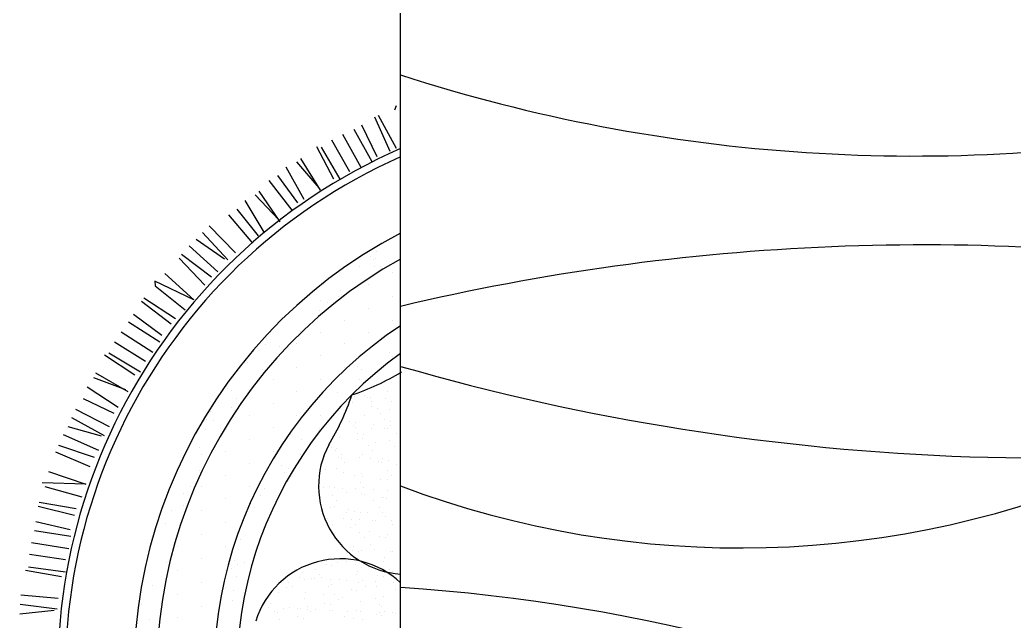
# Model space of a CAD drawing. Header units: inches. Extents: x 11.4 to 53.9, y 13.7 to 38.5.
# Drawn here: x 40.147 to 41.454, y 28.378 to 29.168 of the extents above; entities that cross this region are included whole.
import ezdxf

# ---------------------------------------------------------------- set-up
doc = ezdxf.new("R2010")
doc.units = ezdxf.units.IN
doc.header["$MEASUREMENT"] = 0
doc.layers.add('02', color=2, linetype='Continuous')
doc.layers.add('1', color=1, linetype='Continuous')

msp = doc.modelspace()

# ---------------------------------------------------------------- linework, layer by layer
at = {"layer": '02'}
for p, q in [((40.6474, 28.2556, 0.3429), (40.6474, 30.1787, 0.3429)), ((40.6416, 29.0552, 0.3429), (40.6394, 29.0496, 0.3429)), ((40.6336, 28.9953, 0.3429), (40.6135, 29.0402, 0.3429)), ((40.642, 28.9991, 0.3429), (40.6184, 29.0424, 0.3429)), ((40.5859, 29.0244, 0.3429), (40.6096, 28.982, 0.3429)), ((40.5809, 28.9683, 0.3429), (40.5572, 29.0099, 0.3429)), ((40.5682, 28.9588, 0.3429), (40.5435, 29.0007, 0.3429)), ((40.5159, 28.986, 0.3429), (40.5416, 28.9445, 0.3429)), ((40.5205, 28.932, 0.3429), (40.4972, 28.9746, 0.3429)), ((40.5048, 28.9182, 0.3429), (40.4748, 28.957, 0.3429)), ((40.4612, 28.9429, 0.3429), (40.4888, 28.9026, 0.3429)), ((40.4683, 28.8892, 0.3429), (40.4431, 28.9306, 0.3429)), ((40.4533, 28.8747, 0.3429), (40.4215, 28.912, 0.3429)), ((40.4305, 28.862, 0.3429), (40.3957, 28.8975, 0.3429)), ((40.4162, 28.8536, 0.3429), (40.3789, 28.8794, 0.3429)), ((40.4071, 28.8371, 0.3429), (40.3696, 28.8713, 0.3429)), ((40.3244, 28.8247, 0.3429), (40.3251, 28.8187, 0.3429)), ((40.3376, 28.8349, 0.3429), (40.3759, 28.8001, 0.3429)), ((40.3251, 28.8187, 0.3429), (40.3645, 28.7871, 0.3429)), ((40.3458, 28.7682, 0.3429), (40.3068, 28.7982, 0.3429)), ((40.3514, 28.7755, 0.3429), (40.3101, 28.8024, 0.3429)), ((40.2899, 28.7712, 0.3429), (40.3309, 28.7451, 0.3429)), ((40.3121, 28.7194, 0.3429), (40.2716, 28.7448, 0.3429)), ((40.3055, 28.705, 0.3429), (40.2639, 28.7302, 0.3429)), ((40.2466, 28.7042, 0.3429), (40.2888, 28.6798, 0.3429)), ((40.2762, 28.6588, 0.3429), (40.2355, 28.6853, 0.3429)), ((40.265, 28.6336, 0.3429), (40.2208, 28.6561, 0.3429)), ((40.2543, 28.6211, 0.3429), (40.2106, 28.6335, 0.3429)), ((40.2508, 28.6025, 0.3429), (40.2044, 28.6229, 0.3429)), ((40.1846, 28.5746, 0.3429), (40.2336, 28.5579, 0.3429)), ((40.1797, 28.5548, 0.3429), (40.2284, 28.5414, 0.3429)), ((40.2187, 28.5167, 0.3429), (40.171, 28.5287, 0.3429)), ((40.2209, 28.5256, 0.3429), (40.1723, 28.5339, 0.3429)), ((40.1663, 28.4972, 0.3429), (40.2142, 28.4896, 0.3429)), ((40.2072, 28.4585, 0.3429), (40.1599, 28.4657, 0.3429)), ((40.2069, 28.4426, 0.3429), (40.1586, 28.4492, 0.3429)), ((40.1976, 28.4077, 0.3429), (40.1482, 28.4121, 0.3429)), ((40.1922, 28.392, 0.3429), (40.1471, 28.3874, 0.3429))]:
    msp.add_line(p, q, dxfattribs=at)
for centre, radius, start, end in [((41.3227, 31.1831, 0.3429), 2.1939, 252.073, 280.4993), ((41.3356, 25.9015, 0.3429), 2.9709, 81.2978, 103.3948), ((41.5, 31.6706, 0.3429), 3.0782, 253.9194, 282.186), ((41.0937, 29.738, 0.3429), 1.2637, 249.3203, 293.7906), ((40.4919, 26.0362, 0.3429), 2.391, 63.4727, 86.2716)]:
    msp.add_arc(centre, radius, start, end, dxfattribs=at)
at = {"layer": '1'}
for p, q in [((40.5962, 29.0302, 0.3429), (40.6161, 28.9885, 0.3429)), ((40.5711, 29.0178, 0.3429), (40.5953, 28.9744, 0.3429)), ((40.5598, 28.9589, 0.3429), (40.5375, 29.0011, 0.3429)), ((40.5402, 28.9474, 0.3429), (40.5109, 28.9814, 0.3429)), ((40.5124, 28.9275, 0.3429), (40.4861, 28.9637, 0.3429)), ((40.4873, 28.9055, 0.3429), (40.4564, 28.9381, 0.3429)), ((40.4605, 28.8844, 0.3429), (40.4325, 28.9192, 0.3429)), ((40.4204, 28.8526, 0.3429), (40.3873, 28.8889, 0.3429)), ((40.6162, 28.8642, 0.3429), (40.6162, 28.8642, 0.3429)), ((40.3563, 28.8551, 0.3429), (40.39, 28.8195, 0.3429)), ((40.3988, 28.8299, 0.3429), (40.3596, 28.86, 0.3429)), ((40.6074, 28.8575, 0.3429), (40.6074, 28.8575, 0.3429)), ((40.6117, 28.8529, 0.3429), (40.6117, 28.8529, 0.3429)), ((40.6141, 28.8548, 0.3429), (40.6141, 28.8548, 0.3429)), ((40.593, 28.8444, 0.3429), (40.593, 28.8444, 0.3429)), ((40.6135, 28.8439, 0.3429), (40.6135, 28.8439, 0.3429)), ((40.6208, 28.8443, 0.3429), (40.6208, 28.8443, 0.3429)), ((40.6363, 28.8362, 0.3429), (40.6363, 28.8362, 0.3429)), ((40.3759, 28.8001, 0.3429), (40.3244, 28.8247, 0.3429)), ((40.5455, 28.8199, 0.3429), (40.5455, 28.8199, 0.3429)), ((40.5683, 28.8121, 0.3429), (40.5683, 28.8121, 0.3429)), ((40.605, 28.8205, 0.3429), (40.605, 28.8205, 0.3429)), ((40.5428, 28.7996, 0.3429), (40.5428, 28.7996, 0.3429)), ((40.5512, 28.7971, 0.3429), (40.5512, 28.7971, 0.3429)), ((40.5655, 28.804, 0.3429), (40.5655, 28.804, 0.3429)), ((40.5737, 28.8049, 0.3429), (40.5737, 28.8049, 0.3429)), ((40.6363, 28.8049, 0.3429), (40.6363, 28.8049, 0.3429)), ((40.5411, 28.7865, 0.3429), (40.5411, 28.7865, 0.3429)), ((40.605, 28.7892, 0.3429), (40.605, 28.7892, 0.3429)), ((40.2963, 28.7812, 0.3429), (40.3336, 28.7539, 0.3429)), ((40.5737, 28.7736, 0.3429), (40.5737, 28.7736, 0.3429)), ((40.6363, 28.7736, 0.3429), (40.6363, 28.7736, 0.3429)), ((40.2801, 28.7584, 0.3429), (40.3219, 28.7317, 0.3429)), ((40.5165, 28.7583, 0.3429), (40.5165, 28.7583, 0.3429)), ((40.5424, 28.7579, 0.3429), (40.5424, 28.7579, 0.3429)), ((40.605, 28.7579, 0.3429), (40.605, 28.7579, 0.3429)), ((40.4709, 28.7497, 0.3429), (40.4709, 28.7497, 0.3429)), ((40.4704, 28.7422, 0.3429), (40.4704, 28.7422, 0.3429)), ((40.4884, 28.7393, 0.3429), (40.4884, 28.7393, 0.3429)), ((40.5111, 28.7423, 0.3429), (40.5111, 28.7423, 0.3429)), ((40.5737, 28.7423, 0.3429), (40.5737, 28.7423, 0.3429)), ((40.2981, 28.7011, 0.3429), (40.2584, 28.7277, 0.3429)), ((40.4517, 28.7297, 0.3429), (40.4517, 28.7297, 0.3429)), ((40.5424, 28.7266, 0.3429), (40.5424, 28.7266, 0.3429)), ((40.5984, 28.7294, 0.3429), (40.5984, 28.7294, 0.3429)), ((40.6325, 28.7309, 0.3429), (40.6325, 28.7309, 0.3429)), ((40.6367, 28.7263, 0.3429), (40.6367, 28.7263, 0.3429)), ((40.4462, 28.7174, 0.3429), (40.4462, 28.7174, 0.3429)), ((40.466, 28.7082, 0.3429), (40.466, 28.7082, 0.3429)), ((40.5111, 28.711, 0.3429), (40.5111, 28.711, 0.3429)), ((40.5737, 28.711, 0.3429), (40.5737, 28.711, 0.3429)), ((40.5909, 28.7127, 0.3429), (40.5909, 28.7127, 0.3429)), ((40.5958, 28.7091, 0.3429), (40.5958, 28.7091, 0.3429)), ((40.2863, 28.6818, 0.3429), (40.2443, 28.6977, 0.3429)), ((40.4798, 28.6953, 0.3429), (40.4798, 28.6953, 0.3429)), ((40.5424, 28.6953, 0.3429), (40.5424, 28.6953, 0.3429)), ((40.594, 28.696, 0.3429), (40.594, 28.696, 0.3429)), ((40.6285, 28.6937, 0.3429), (40.6285, 28.6937, 0.3429)), ((40.4203, 28.6836, 0.3429), (40.4203, 28.6836, 0.3429)), ((40.4255, 28.6816, 0.3429), (40.4255, 28.6816, 0.3429)), ((40.5111, 28.6797, 0.3429), (40.5111, 28.6797, 0.3429)), ((40.6299, 28.6793, 0.3429), (40.6299, 28.6793, 0.3429)), ((40.6358, 28.6921, 0.3429), (40.6358, 28.6921, 0.3429)), ((40.2712, 28.6511, 0.3429), (40.2309, 28.6704, 0.3429)), ((40.4323, 28.671, 0.3429), (40.4323, 28.671, 0.3429)), ((40.565, 28.6789, 0.3429), (40.565, 28.6789, 0.3429)), ((40.5862, 28.6731, 0.3429), (40.5862, 28.6731, 0.3429)), ((40.5933, 28.6757, 0.3429), (40.5933, 28.6757, 0.3429)), ((40.6006, 28.6741, 0.3429), (40.6006, 28.6741, 0.3429)), ((40.6039, 28.6723, 0.3429), (40.6039, 28.6723, 0.3429)), ((40.6076, 28.6721, 0.3429), (40.6076, 28.6721, 0.3429)), ((40.6092, 28.6671, 0.3429), (40.6092, 28.6671, 0.3429)), ((40.6279, 28.6712, 0.3429), (40.6279, 28.6712, 0.3429)), ((40.6351, 28.6664, 0.3429), (40.6351, 28.6664, 0.3429)), ((40.3971, 28.6534, 0.3429), (40.3971, 28.6534, 0.3429)), ((40.4255, 28.6591, 0.3429), (40.4255, 28.6591, 0.3429)), ((40.4297, 28.6544, 0.3429), (40.4297, 28.6544, 0.3429)), ((40.4798, 28.664, 0.3429), (40.4798, 28.664, 0.3429)), ((40.5843, 28.665, 0.3429), (40.5843, 28.665, 0.3429)), ((40.6088, 28.6595, 0.3429), (40.6088, 28.6595, 0.3429)), ((40.6167, 28.6574, 0.3429), (40.6167, 28.6574, 0.3429)), ((40.6329, 28.6567, 0.3429), (40.6329, 28.6567, 0.3429)), ((40.2585, 28.6215, 0.3429), (40.2155, 28.6453, 0.3429)), ((40.3926, 28.6435, 0.3429), (40.3926, 28.6435, 0.3429)), ((40.4012, 28.6416, 0.3429), (40.4012, 28.6416, 0.3429)), ((40.4485, 28.6484, 0.3429), (40.4485, 28.6484, 0.3429)), ((40.5111, 28.6484, 0.3429), (40.5111, 28.6484, 0.3429)), ((40.5234, 28.6517, 0.3429), (40.5234, 28.6517, 0.3429)), ((40.5418, 28.6487, 0.3429), (40.5418, 28.6487, 0.3429)), ((40.551, 28.6411, 0.3429), (40.551, 28.6411, 0.3429)), ((40.5807, 28.6409, 0.3429), (40.5807, 28.6409, 0.3429)), ((40.5999, 28.6484, 0.3429), (40.5999, 28.6484, 0.3429)), ((40.6215, 28.6511, 0.3429), (40.6215, 28.6511, 0.3429)), ((40.6263, 28.6426, 0.3429), (40.6263, 28.6426, 0.3429)), ((40.6337, 28.6409, 0.3429), (40.6337, 28.6409, 0.3429)), ((40.3909, 28.6305, 0.3429), (40.3909, 28.6305, 0.3429)), ((40.4798, 28.6327, 0.3429), (40.4798, 28.6327, 0.3429)), ((40.5415, 28.6317, 0.3429), (40.5415, 28.6317, 0.3429)), ((40.5671, 28.6336, 0.3429), (40.5671, 28.6336, 0.3429)), ((40.5855, 28.6347, 0.3429), (40.5855, 28.6347, 0.3429)), ((40.5876, 28.6397, 0.3429), (40.5876, 28.6397, 0.3429)), ((40.5885, 28.6327, 0.3429), (40.5885, 28.6327, 0.3429)), ((40.6088, 28.6318, 0.3429), (40.6088, 28.6318, 0.3429)), ((40.6117, 28.6369, 0.3429), (40.6117, 28.6369, 0.3429)), ((40.6265, 28.631, 0.3429), (40.6265, 28.631, 0.3429)), ((40.6302, 28.6309, 0.3429), (40.6302, 28.6309, 0.3429)), ((40.634, 28.6348, 0.3429), (40.634, 28.6348, 0.3429)), ((40.4485, 28.6171, 0.3429), (40.4485, 28.6171, 0.3429)), ((40.5171, 28.6164, 0.3429), (40.5171, 28.6164, 0.3429)), ((40.5665, 28.6199, 0.3429), (40.5665, 28.6199, 0.3429)), ((40.5906, 28.6171, 0.3429), (40.5906, 28.6171, 0.3429)), ((40.5911, 28.6245, 0.3429), (40.5911, 28.6245, 0.3429)), ((40.598, 28.6184, 0.3429), (40.598, 28.6184, 0.3429)), ((40.5985, 28.6229, 0.3429), (40.5985, 28.6229, 0.3429)), ((40.6329, 28.6153, 0.3429), (40.6329, 28.6153, 0.3429)), ((40.6415, 28.625, 0.3429), (40.6415, 28.625, 0.3429)), ((40.2453, 28.593, 0.3429), (40.1985, 28.609, 0.3429)), ((40.3835, 28.6056, 0.3429), (40.3835, 28.6056, 0.3429)), ((40.4172, 28.6014, 0.3429), (40.4172, 28.6014, 0.3429)), ((40.4798, 28.6014, 0.3429), (40.4798, 28.6014, 0.3429)), ((40.556, 28.6065, 0.3429), (40.556, 28.6065, 0.3429)), ((40.562, 28.6019, 0.3429), (40.562, 28.6019, 0.3429)), ((40.5633, 28.6049, 0.3429), (40.5633, 28.6049, 0.3429)), ((40.6055, 28.6086, 0.3429), (40.6055, 28.6086, 0.3429)), ((40.6103, 28.6023, 0.3429), (40.6103, 28.6023, 0.3429)), ((40.6149, 28.6126, 0.3429), (40.6149, 28.6126, 0.3429)), ((40.6394, 28.6071, 0.3429), (40.6394, 28.6071, 0.3429)), ((40.1938, 28.6006, 0.3429), (40.2389, 28.5813, 0.3429)), ((40.3864, 28.5965, 0.3429), (40.3864, 28.5965, 0.3429)), ((40.5162, 28.5973, 0.3429), (40.5162, 28.5973, 0.3429)), ((40.5479, 28.5942, 0.3429), (40.5479, 28.5942, 0.3429)), ((40.5657, 28.5934, 0.3429), (40.5657, 28.5934, 0.3429)), ((40.5695, 28.5973, 0.3429), (40.5695, 28.5973, 0.3429)), ((40.5695, 28.5922, 0.3429), (40.5695, 28.5922, 0.3429)), ((40.5938, 28.5928, 0.3429), (40.5938, 28.5928, 0.3429)), ((40.5978, 28.5972, 0.3429), (40.5978, 28.5972, 0.3429)), ((40.6074, 28.5916, 0.3429), (40.6074, 28.5916, 0.3429)), ((40.6242, 28.5914, 0.3429), (40.6242, 28.5914, 0.3429)), ((40.6315, 28.5898, 0.3429), (40.6315, 28.5898, 0.3429)), ((40.3838, 28.5761, 0.3429), (40.3838, 28.5761, 0.3429)), ((40.4485, 28.5858, 0.3429), (40.4485, 28.5858, 0.3429)), ((40.4911, 28.5827, 0.3429), (40.4911, 28.5827, 0.3429)), ((40.4996, 28.5782, 0.3429), (40.4996, 28.5782, 0.3429)), ((40.5483, 28.5775, 0.3429), (40.5483, 28.5775, 0.3429)), ((40.5626, 28.5792, 0.3429), (40.5626, 28.5792, 0.3429)), ((40.5743, 28.5859, 0.3429), (40.5743, 28.5859, 0.3429)), ((40.6183, 28.5873, 0.3429), (40.6183, 28.5873, 0.3429)), ((40.6229, 28.586, 0.3429), (40.6229, 28.586, 0.3429)), ((40.6304, 28.5762, 0.3429), (40.6304, 28.5762, 0.3429)), ((40.6424, 28.5845, 0.3429), (40.6424, 28.5845, 0.3429)), ((40.4172, 28.5701, 0.3429), (40.4172, 28.5701, 0.3429)), ((40.4948, 28.5728, 0.3429), (40.4948, 28.5728, 0.3429)), ((40.5726, 28.573, 0.3429), (40.5726, 28.573, 0.3429)), ((40.5868, 28.5696, 0.3429), (40.5868, 28.5696, 0.3429)), ((40.5963, 28.5717, 0.3429), (40.5963, 28.5717, 0.3429)), ((40.5971, 28.5675, 0.3429), (40.5971, 28.5675, 0.3429)), ((40.6212, 28.5647, 0.3429), (40.6212, 28.5647, 0.3429)), ((40.6308, 28.5641, 0.3429), (40.6308, 28.5641, 0.3429)), ((40.6352, 28.57, 0.3429), (40.6352, 28.57, 0.3429)), ((40.2336, 28.5579, 0.3429), (40.1765, 28.56, 0.3429)), ((40.3715, 28.5556, 0.3429), (40.3715, 28.5556, 0.3429)), ((40.3859, 28.5545, 0.3429), (40.3859, 28.5545, 0.3429)), ((40.4485, 28.5545, 0.3429), (40.4485, 28.5545, 0.3429)), ((40.468, 28.5525, 0.3429), (40.468, 28.5525, 0.3429)), ((40.5465, 28.554, 0.3429), (40.5465, 28.554, 0.3429)), ((40.5538, 28.5553, 0.3429), (40.5538, 28.5553, 0.3429)), ((40.5611, 28.5537, 0.3429), (40.5611, 28.5537, 0.3429)), ((40.5706, 28.5529, 0.3429), (40.5706, 28.5529, 0.3429)), ((40.5883, 28.5522, 0.3429), (40.5883, 28.5522, 0.3429)), ((40.5943, 28.5598, 0.3429), (40.5943, 28.5598, 0.3429)), ((40.5992, 28.5535, 0.3429), (40.5992, 28.5535, 0.3429)), ((40.6123, 28.5511, 0.3429), (40.6123, 28.5511, 0.3429)), ((40.63, 28.5503, 0.3429), (40.63, 28.5503, 0.3429)), ((40.3626, 28.5458, 0.3429), (40.3626, 28.5458, 0.3429)), ((40.4172, 28.5388, 0.3429), (40.4172, 28.5388, 0.3429)), ((40.4638, 28.5434, 0.3429), (40.4638, 28.5434, 0.3429)), ((40.5583, 28.5434, 0.3429), (40.5583, 28.5434, 0.3429)), ((40.5631, 28.5371, 0.3429), (40.5631, 28.5371, 0.3429)), ((40.576, 28.5477, 0.3429), (40.576, 28.5477, 0.3429)), ((40.5956, 28.5461, 0.3429), (40.5956, 28.5461, 0.3429)), ((40.6001, 28.5449, 0.3429), (40.6001, 28.5449, 0.3429)), ((40.6117, 28.5372, 0.3429), (40.6117, 28.5372, 0.3429)), ((40.622, 28.5402, 0.3429), (40.622, 28.5402, 0.3429)), ((40.6244, 28.5405, 0.3429), (40.6244, 28.5405, 0.3429)), ((40.6293, 28.5386, 0.3429), (40.6293, 28.5386, 0.3429)), ((40.3467, 28.5233, 0.3429), (40.3467, 28.5233, 0.3429)), ((40.3616, 28.5303, 0.3429), (40.3616, 28.5303, 0.3429)), ((40.3859, 28.5232, 0.3429), (40.3859, 28.5232, 0.3429)), ((40.4505, 28.5325, 0.3429), (40.4505, 28.5325, 0.3429)), ((40.4548, 28.5278, 0.3429), (40.4548, 28.5278, 0.3429)), ((40.5548, 28.5279, 0.3429), (40.5548, 28.5279, 0.3429)), ((40.5604, 28.5281, 0.3429), (40.5604, 28.5281, 0.3429)), ((40.579, 28.5251, 0.3429), (40.579, 28.5251, 0.3429)), ((40.6192, 28.5274, 0.3429), (40.6192, 28.5274, 0.3429)), ((40.5514, 28.5135, 0.3429), (40.5514, 28.5135, 0.3429)), ((40.5729, 28.5125, 0.3429), (40.5729, 28.5125, 0.3429)), ((40.5757, 28.5208, 0.3429), (40.5757, 28.5208, 0.3429)), ((40.5832, 28.511, 0.3429), (40.5832, 28.511, 0.3429)), ((40.5868, 28.5222, 0.3429), (40.5868, 28.5222, 0.3429)), ((40.5932, 28.5117, 0.3429), (40.5932, 28.5117, 0.3429)), ((40.5942, 28.5206, 0.3429), (40.5942, 28.5206, 0.3429)), ((40.6033, 28.5207, 0.3429), (40.6033, 28.5207, 0.3429)), ((40.6109, 28.5109, 0.3429), (40.6109, 28.5109, 0.3429)), ((40.6146, 28.5107, 0.3429), (40.6146, 28.5107, 0.3429)), ((40.624, 28.5212, 0.3429), (40.624, 28.5212, 0.3429)), ((40.6278, 28.5152, 0.3429), (40.6278, 28.5152, 0.3429)), ((40.6349, 28.5098, 0.3429), (40.6349, 28.5098, 0.3429)), ((40.1681, 28.5089, 0.3429), (40.2132, 28.4987, 0.3429)), ((40.3382, 28.5059, 0.3429), (40.3382, 28.5059, 0.3429)), ((40.4172, 28.5075, 0.3429), (40.4172, 28.5075, 0.3429)), ((40.4393, 28.506, 0.3429), (40.4393, 28.506, 0.3429)), ((40.5516, 28.5042, 0.3429), (40.5516, 28.5042, 0.3429)), ((40.5578, 28.5053, 0.3429), (40.5578, 28.5053, 0.3429)), ((40.5821, 28.5009, 0.3429), (40.5821, 28.5009, 0.3429)), ((40.588, 28.5048, 0.3429), (40.588, 28.5048, 0.3429)), ((40.6365, 28.5049, 0.3429), (40.6365, 28.5049, 0.3429)), ((40.3859, 28.4919, 0.3429), (40.3859, 28.4919, 0.3429)), ((40.4367, 28.4856, 0.3429), (40.4367, 28.4856, 0.3429)), ((40.5934, 28.4949, 0.3429), (40.5934, 28.4949, 0.3429)), ((40.6005, 28.4884, 0.3429), (40.6005, 28.4884, 0.3429)), ((40.6066, 28.4954, 0.3429), (40.6066, 28.4954, 0.3429)), ((40.6198, 28.4891, 0.3429), (40.6198, 28.4891, 0.3429)), ((40.6272, 28.4874, 0.3429), (40.6272, 28.4874, 0.3429)), ((40.6307, 28.4925, 0.3429), (40.6307, 28.4925, 0.3429)), ((40.1623, 28.4815, 0.3429), (40.2113, 28.4737, 0.3429)), ((40.3546, 28.4762, 0.3429), (40.3546, 28.4762, 0.3429)), ((40.4172, 28.4762, 0.3429), (40.4172, 28.4762, 0.3429)), ((40.435, 28.4726, 0.3429), (40.435, 28.4726, 0.3429)), ((40.5847, 28.471, 0.3429), (40.5847, 28.471, 0.3429)), ((40.5855, 28.4756, 0.3429), (40.5855, 28.4756, 0.3429)), ((40.5955, 28.4713, 0.3429), (40.5955, 28.4713, 0.3429)), ((40.608, 28.4787, 0.3429), (40.608, 28.4787, 0.3429)), ((40.6128, 28.4724, 0.3429), (40.6128, 28.4724, 0.3429)), ((40.3859, 28.4606, 0.3429), (40.3859, 28.4606, 0.3429)), ((40.4285, 28.4572, 0.3429), (40.4285, 28.4572, 0.3429)), ((40.592, 28.4694, 0.3429), (40.592, 28.4694, 0.3429)), ((40.6265, 28.4618, 0.3429), (40.6265, 28.4618, 0.3429)), ((40.6335, 28.4696, 0.3429), (40.6335, 28.4696, 0.3429)), ((40.6372, 28.4695, 0.3429), (40.6372, 28.4695, 0.3429)), ((40.2016, 28.4362, 0.3429), (40.1547, 28.4448, 0.3429)), ((40.3396, 28.455, 0.3429), (40.3396, 28.455, 0.3429)), ((40.3546, 28.4449, 0.3429), (40.3546, 28.4449, 0.3429)), ((40.4172, 28.4449, 0.3429), (40.4172, 28.4449, 0.3429)), ((40.4251, 28.4476, 0.3429), (40.4251, 28.4476, 0.3429)), ((40.4328, 28.4526, 0.3429), (40.4328, 28.4526, 0.3429)), ((40.4424, 28.4546, 0.3429), (40.4424, 28.4546, 0.3429)), ((40.536, 28.4458, 0.3429), (40.536, 28.4458, 0.3429)), ((40.5495, 28.453, 0.3429), (40.5495, 28.453, 0.3429)), ((40.5568, 28.4514, 0.3429), (40.5568, 28.4514, 0.3429)), ((40.5643, 28.4558, 0.3429), (40.5643, 28.4558, 0.3429)), ((40.5768, 28.456, 0.3429), (40.5768, 28.456, 0.3429)), ((40.5885, 28.4529, 0.3429), (40.5885, 28.4529, 0.3429)), ((40.6253, 28.4561, 0.3429), (40.6253, 28.4561, 0.3429)), ((40.6328, 28.4463, 0.3429), (40.6328, 28.4463, 0.3429)), ((40.4319, 28.4371, 0.3429), (40.4319, 28.4371, 0.3429)), ((40.5143, 28.435, 0.3429), (40.5143, 28.435, 0.3429)), ((40.5187, 28.4415, 0.3429), (40.5187, 28.4415, 0.3429)), ((40.5216, 28.4334, 0.3429), (40.5216, 28.4334, 0.3429)), ((40.5309, 28.4338, 0.3429), (40.5309, 28.4338, 0.3429)), ((40.5347, 28.4337, 0.3429), (40.5347, 28.4337, 0.3429)), ((40.5408, 28.4396, 0.3429), (40.5408, 28.4396, 0.3429)), ((40.5432, 28.436, 0.3429), (40.5432, 28.436, 0.3429)), ((40.5549, 28.4328, 0.3429), (40.5549, 28.4328, 0.3429)), ((40.5673, 28.4331, 0.3429), (40.5673, 28.4331, 0.3429)), ((40.5764, 28.4319, 0.3429), (40.5764, 28.4319, 0.3429)), ((40.5893, 28.4397, 0.3429), (40.5893, 28.4397, 0.3429)), ((40.5913, 28.4437, 0.3429), (40.5913, 28.4437, 0.3429)), ((40.6177, 28.4379, 0.3429), (40.6177, 28.4379, 0.3429)), ((40.625, 28.4363, 0.3429), (40.625, 28.4363, 0.3429)), ((40.6373, 28.443, 0.3429), (40.6373, 28.443, 0.3429)), ((40.3211, 28.4255, 0.3429), (40.3211, 28.4255, 0.3429)), ((40.3381, 28.4279, 0.3429), (40.3381, 28.4279, 0.3429)), ((40.3859, 28.4293, 0.3429), (40.3859, 28.4293, 0.3429)), ((40.4176, 28.4224, 0.3429), (40.4176, 28.4224, 0.3429)), ((40.4278, 28.4182, 0.3429), (40.4278, 28.4182, 0.3429)), ((40.4976, 28.4217, 0.3429), (40.4976, 28.4217, 0.3429)), ((40.5, 28.4294, 0.3429), (40.5, 28.4294, 0.3429)), ((40.5048, 28.4231, 0.3429), (40.5048, 28.4231, 0.3429)), ((40.5533, 28.4232, 0.3429), (40.5533, 28.4232, 0.3429)), ((40.5561, 28.4257, 0.3429), (40.5561, 28.4257, 0.3429)), ((40.5825, 28.4199, 0.3429), (40.5825, 28.4199, 0.3429)), ((40.5898, 28.4182, 0.3429), (40.5898, 28.4182, 0.3429)), ((40.5916, 28.4287, 0.3429), (40.5916, 28.4287, 0.3429)), ((40.5967, 28.431, 0.3429), (40.5967, 28.431, 0.3429)), ((40.6016, 28.4236, 0.3429), (40.6016, 28.4236, 0.3429)), ((40.6144, 28.4302, 0.3429), (40.6144, 28.4302, 0.3429)), ((40.6161, 28.4232, 0.3429), (40.6161, 28.4232, 0.3429)), ((40.6384, 28.4291, 0.3429), (40.6384, 28.4291, 0.3429)), ((40.6402, 28.4203, 0.3429), (40.6402, 28.4203, 0.3429)), ((40.3546, 28.4136, 0.3429), (40.3546, 28.4136, 0.3429)), ((40.4261, 28.4052, 0.3429), (40.4261, 28.4052, 0.3429)), ((40.4791, 28.417, 0.3429), (40.4791, 28.417, 0.3429)), ((40.4865, 28.4153, 0.3429), (40.4865, 28.4153, 0.3429)), ((40.5209, 28.4077, 0.3429), (40.5209, 28.4077, 0.3429)), ((40.5221, 28.4162, 0.3429), (40.5221, 28.4162, 0.3429)), ((40.5462, 28.4133, 0.3429), (40.5462, 28.4133, 0.3429)), ((40.5608, 28.4135, 0.3429), (40.5608, 28.4135, 0.3429)), ((40.5656, 28.4072, 0.3429), (40.5656, 28.4072, 0.3429)), ((40.5705, 28.4089, 0.3429), (40.5705, 28.4089, 0.3429)), ((40.6142, 28.4073, 0.3429), (40.6142, 28.4073, 0.3429)), ((40.6243, 28.4106, 0.3429), (40.6243, 28.4106, 0.3429)), ((40.196, 28.394, 0.3429), (40.1473, 28.4001, 0.3429)), ((40.3063, 28.3995, 0.3429), (40.3063, 28.3995, 0.3429)), ((40.3859, 28.398, 0.3429), (40.3859, 28.398, 0.3429)), ((40.4738, 28.3961, 0.3429), (40.4738, 28.3961, 0.3429)), ((40.4764, 28.4019, 0.3429), (40.4764, 28.4019, 0.3429)), ((40.4941, 28.3952, 0.3429), (40.4941, 28.3952, 0.3429)), ((40.5009, 28.3964, 0.3429), (40.5009, 28.3964, 0.3429)), ((40.5118, 28.3944, 0.3429), (40.5118, 28.3944, 0.3429)), ((40.5156, 28.3942, 0.3429), (40.5156, 28.3942, 0.3429)), ((40.5248, 28.397, 0.3429), (40.5248, 28.397, 0.3429)), ((40.525, 28.3935, 0.3429), (40.525, 28.3935, 0.3429)), ((40.5358, 28.3933, 0.3429), (40.5358, 28.3933, 0.3429)), ((40.5473, 28.4018, 0.3429), (40.5473, 28.4018, 0.3429)), ((40.5535, 28.3926, 0.3429), (40.5535, 28.3926, 0.3429)), ((40.5547, 28.4002, 0.3429), (40.5547, 28.4002, 0.3429)), ((40.5573, 28.3924, 0.3429), (40.5573, 28.3924, 0.3429)), ((40.5891, 28.3926, 0.3429), (40.5891, 28.3926, 0.3429)), ((40.595, 28.4034, 0.3429), (40.595, 28.4034, 0.3429)), ((40.6191, 28.4005, 0.3429), (40.6191, 28.4005, 0.3429)), ((40.6217, 28.3975, 0.3429), (40.6217, 28.3975, 0.3429)), ((40.3176, 28.3797, 0.3429), (40.3176, 28.3797, 0.3429)), ((40.3546, 28.3823, 0.3429), (40.3546, 28.3823, 0.3429)), ((40.4813, 28.3904, 0.3429), (40.4813, 28.3904, 0.3429)), ((40.4857, 28.3897, 0.3429), (40.4857, 28.3897, 0.3429)), ((40.4888, 28.3806, 0.3429), (40.4888, 28.3806, 0.3429)), ((40.5121, 28.3838, 0.3429), (40.5121, 28.3838, 0.3429)), ((40.5195, 28.3822, 0.3429), (40.5195, 28.3822, 0.3429)), ((40.5296, 28.3908, 0.3429), (40.5296, 28.3908, 0.3429)), ((40.5738, 28.3836, 0.3429), (40.5738, 28.3836, 0.3429)), ((40.5781, 28.3909, 0.3429), (40.5781, 28.3909, 0.3429)), ((40.5856, 28.3811, 0.3429), (40.5856, 28.3811, 0.3429)), ((40.5953, 28.3908, 0.3429), (40.5953, 28.3908, 0.3429)), ((40.598, 28.3807, 0.3429), (40.598, 28.3807, 0.3429)), ((40.6155, 28.3867, 0.3429), (40.6155, 28.3867, 0.3429)), ((40.6193, 28.3897, 0.3429), (40.6193, 28.3897, 0.3429)), ((40.6229, 28.3851, 0.3429), (40.6229, 28.3851, 0.3429)), ((40.6265, 28.3913, 0.3429), (40.6265, 28.3913, 0.3429)), ((40.637, 28.3889, 0.3429), (40.637, 28.3889, 0.3429)), ((40.6407, 28.3888, 0.3429), (40.6407, 28.3888, 0.3429))]:
    msp.add_line(p, q, dxfattribs=at)
for centre, radius, start, end in [((40.948, 28.3105, 0.3429), 0.7512, 113.5932, 349.6422), ((40.948, 28.3105, 0.3429), 0.7412, 113.9318, 349.5006), ((40.948, 28.3105, 0.3429), 0.651, 117.5043, 348.0267), ((40.948, 28.3105, 0.3429), 0.621, 118.9575, 347.4381), ((40.948, 28.3105, 0.3429), 0.5459, 123.4212, 345.6748), ((40.948, 28.3105, 0.3429), 0.5158, 125.6529, 344.8209), ((40.4832, 28.9769, 0.3429), 0.3178, 288.3515, 301.3712), ((40.2817, 28.7753, 0.3429), 0.3178, 328.6288, 341.6485), ((40.6557, 28.5557, 0.3429), 0.1161, 152.1573, 265.9029), ((40.568, 28.3439, 0.3429), 0.1161, 46.8505, 162.8427)]:
    msp.add_arc(centre, radius, start, end, dxfattribs=at)

doc.saveas('drawing.dxf')
